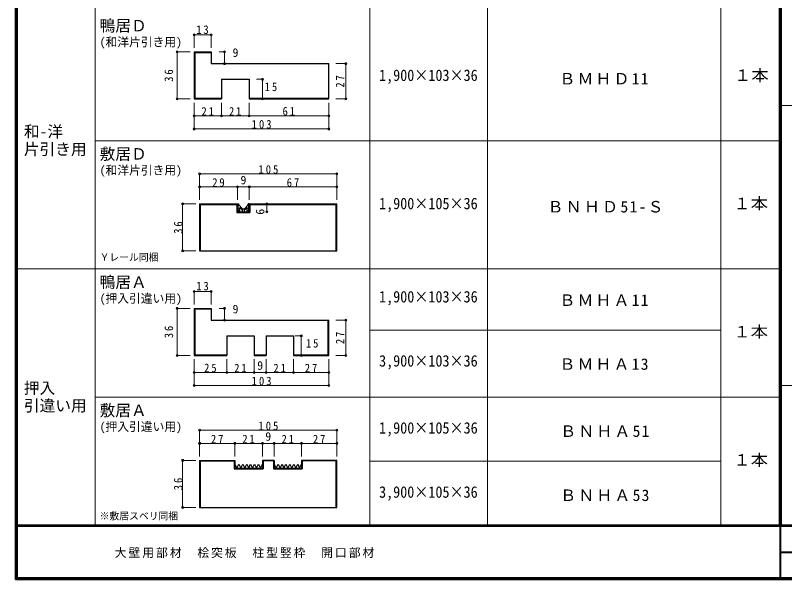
# Model space of a CAD drawing. Units: millimetres at full size, sheet at 1:3. Extents: x -600 to 570, y -431 to 418.
# Drawn here: x -600 to -12, y -420 to 11 of the extents above; entities that cross this region are included whole.
import ezdxf
from ezdxf.enums import TextEntityAlignment as Align

# ---------------------------------------------------------------- set-up
doc = ezdxf.new("R2010")
doc.units = ezdxf.units.MM
doc.header["$LTSCALE"] = 3
doc.header["$PDMODE"] = 32
doc.header["$PDSIZE"] = 1.5
for name, color, linetype, lineweight in [('0-0', 4, 'Continuous', 9), ('0-4', 3, 'Continuous', 25), ('0-B', 7, 'Continuous', 9), ('F-1', 6, 'Continuous', 40), ('F-A', 7, 'Continuous', 18)]:
    doc.layers.add(name, color=color, linetype=linetype, lineweight=lineweight)
doc.styles.add('ＭＳ ゴシック', font='')
doc.styles.get('ＭＳ ゴシック').set_extended_font_data('MS Gothic')

msp = doc.modelspace()

# ---------------------------------------------------------------- linework, layer by layer
at = {"layer": '0-0'}
for p, q in [((-440.035, -16.58), (-444.236, -16.58)), ((-410.964, -37.58), (-415.612, -37.58)), ((-459.059, -109.913), (-354.059, -109.913)), ((-459.059, -109.913), (-459.059, -119.913)), ((-354.059, -109.913), (-354.059, -119.913)), ((-472.059, -132.913), (-472.059, -168.913)), ((-472.059, -132.913), (-462.059, -132.913)), ((-407.56, -132.913), (-407.56, -138.913)), ((-472.059, -168.913), (-462.059, -168.913)), ((-440.035, -212.866), (-444.236, -212.866)), ((-381.294, -233.866), (-385.942, -233.866)), ((-459.059, -306.199), (-354.059, -306.199)), ((-459.059, -306.199), (-459.059, -316.199)), ((-354.059, -306.199), (-354.059, -316.199)), ((-472.059, -329.199), (-472.059, -365.199)), ((-472.059, -329.199), (-462.059, -329.199)), ((-472.059, -365.199), (-462.059, -365.199))]:
    msp.add_line(p, q, dxfattribs=at)
at = {"layer": '0-0', "color": 7}
for p in [(-459.059, -109.913), (-354.059, -109.913), (-472.059, -132.913), (-407.56, -132.913), (-407.56, -138.913), (-472.059, -168.913), (-459.059, -306.199), (-354.059, -306.199), (-472.059, -329.199), (-472.059, -365.199)]:
    msp.add_point(p, dxfattribs=at)
at = {"layer": '0-4'}
for p, q in [((-463.27, -16.58), (-463.27, -52.58)), ((-463.27, -17.08), (-450.27, -17.08)), ((-462.77, -16.58), (-462.77, -52.58)), ((-360.27, -52.58), (-360.27, -25.58)), ((-442.27, -37.58), (-442.27, -52.58)), ((-463.27, -52.08), (-442.27, -52.08)), ((-463.27, -52.58), (-442.27, -52.58)), ((-421.27, -52.08), (-360.27, -52.08)), ((-421.27, -52.58), (-360.27, -52.58)), ((-459.059, -132.913), (-430.059, -132.913)), ((-459.059, -133.413), (-430.059, -133.413)), ((-458.559, -132.913), (-458.559, -168.913)), ((-430.559, -132.913), (-430.559, -139.413)), ((-430.059, -132.913), (-430.059, -138.913)), ((-421.059, -132.913), (-421.059, -138.913)), ((-421.059, -132.913), (-354.059, -132.913)), ((-421.059, -133.413), (-354.059, -133.413)), ((-420.559, -132.913), (-420.559, -139.413)), ((-354.559, -168.913), (-354.559, -132.913)), ((-430.559, -139.413), (-420.559, -139.413)), ((-430.059, -138.913), (-421.059, -138.913)), ((-463.27, -212.866), (-463.27, -248.866)), ((-463.27, -213.366), (-450.27, -213.366)), ((-462.77, -212.866), (-462.77, -248.866)), ((-360.77, -248.866), (-360.77, -221.866)), ((-360.27, -248.866), (-360.27, -221.866)), ((-438.27, -233.866), (-438.27, -248.866)), ((-408.27, -233.866), (-387.27, -233.866)), ((-408.27, -233.866), (-408.27, -248.866)), ((-463.27, -248.366), (-438.27, -248.366)), ((-463.27, -248.866), (-438.27, -248.866)), ((-417.27, -248.366), (-408.27, -248.366)), ((-417.27, -248.866), (-408.27, -248.866)), ((-387.27, -248.366), (-360.27, -248.366)), ((-459.059, -329.199), (-432.059, -329.199)), ((-458.559, -329.199), (-458.559, -365.199)), ((-432.059, -329.199), (-432.059, -335.199)), ((-402.059, -329.199), (-411.059, -329.199)), ((-411.059, -329.199), (-411.059, -335.199)), ((-402.059, -329.199), (-402.059, -335.199)), ((-354.059, -329.199), (-381.059, -329.199)), ((-381.059, -329.199), (-381.059, -335.199)), ((-354.559, -365.199), (-354.559, -329.199)), ((-459.059, -329.699), (-432.059, -329.699)), ((-432.059, -335.199), (-411.059, -335.199)), ((-402.059, -329.699), (-411.059, -329.699)), ((-402.059, -335.199), (-381.059, -335.199)), ((-354.059, -329.699), (-381.059, -329.699))]:
    msp.add_line(p, q, dxfattribs=at)
for points in [[(-463.27, -16.58), (-450.27, -16.58), (-450.27, -25.58), (-360.27, -25.58)], [(-442.27, -37.58), (-421.27, -37.58), (-421.27, -52.58)], [(-459.059, -132.913), (-459.059, -168.913), (-354.059, -168.913), (-354.059, -132.913)], [(-463.27, -212.866), (-450.27, -212.866), (-450.27, -221.866), (-360.27, -221.866)], [(-438.27, -233.866), (-417.27, -233.866), (-417.27, -248.866)], [(-387.27, -233.866), (-387.27, -248.866), (-360.27, -248.866)], [(-459.059, -329.199), (-459.059, -365.199), (-354.059, -365.199), (-354.059, -329.199)]]:
    msp.add_lwpolyline(points, dxfattribs=at)
at = {"layer": '0-B', "color": 4}
for p, q in [((-463.27, -3.58), (-450.27, -3.58)), ((-463.27, -3.58), (-463.27, -13.58)), ((-450.27, -3.58), (-450.27, -13.58)), ((-476.27, -16.58), (-476.27, -52.58)), ((-476.27, -16.58), (-466.27, -16.58)), ((-440.035, -16.58), (-440.035, -25.58)), ((-347.27, -25.58), (-354.77, -25.58)), ((-347.27, -25.58), (-347.27, -52.58)), ((-410.964, -37.58), (-410.964, -52.58)), ((-476.27, -52.58), (-466.27, -52.58)), ((-347.27, -52.58), (-354.77, -52.58)), ((-463.27, -75.58), (-463.27, -55.58)), ((-442.27, -65.58), (-442.27, -55.58)), ((-421.27, -65.58), (-421.27, -55.58)), ((-360.27, -75.58), (-360.27, -55.58)), ((-463.27, -65.58), (-360.27, -65.58)), ((-463.27, -75.58), (-360.27, -75.58)), ((-459.059, -119.913), (-354.059, -119.913)), ((-459.059, -119.913), (-459.059, -129.913)), ((-430.059, -119.913), (-430.059, -129.913)), ((-421.059, -119.913), (-421.059, -129.913)), ((-354.059, -119.913), (-354.059, -129.913)), ((-463.27, -199.866), (-450.27, -199.866)), ((-463.27, -199.866), (-463.27, -209.866)), ((-450.27, -199.866), (-450.27, -209.866)), ((-476.27, -212.866), (-476.27, -248.866)), ((-476.27, -212.866), (-466.27, -212.866)), ((-440.035, -212.866), (-440.035, -221.866)), ((-347.27, -221.866), (-354.77, -221.866)), ((-347.27, -221.866), (-347.27, -248.866)), ((-381.294, -233.866), (-381.294, -248.866)), ((-476.27, -248.866), (-466.27, -248.866)), ((-463.27, -271.866), (-463.27, -251.866)), ((-438.27, -261.866), (-438.27, -251.866)), ((-417.27, -261.866), (-417.27, -251.866)), ((-408.27, -261.866), (-408.27, -251.866)), ((-387.27, -261.866), (-387.27, -251.866)), ((-360.27, -271.866), (-360.27, -251.866)), ((-347.27, -248.866), (-354.77, -248.866)), ((-463.27, -261.866), (-360.27, -261.866)), ((-463.27, -271.866), (-360.27, -271.866)), ((-459.059, -316.199), (-459.059, -326.199)), ((-459.059, -316.199), (-354.059, -316.199)), ((-432.059, -316.199), (-432.059, -326.199)), ((-411.059, -316.199), (-411.059, -326.199)), ((-402.059, -316.199), (-402.059, -326.199)), ((-381.059, -316.199), (-381.059, -326.199)), ((-354.059, -316.199), (-354.059, -326.199))]:
    msp.add_line(p, q, dxfattribs=at)
at = {"layer": '0-B', "color": 3, "lineweight": 25}
for p, q in [((-429.277, -134.7), (-429.959, -133.971)), ((-429.959, -135.43), (-429.277, -134.7)), ((-429.159, -133.593), (-429.159, -132.921)), ((-426.359, -136.589), (-429.159, -133.593)), ((-421.959, -133.593), (-421.959, -132.921)), ((-421.841, -134.7), (-421.159, -133.971)), ((-421.159, -135.43), (-421.841, -134.7)), ((-429.266, -136.714), (-429.959, -135.43)), ((-429.959, -136.714), (-429.266, -136.714)), ((-429.191, -138.138), (-429.959, -136.714)), ((-426.359, -137.8), (-428.359, -135.659)), ((-428.359, -138.913), (-428.359, -135.659)), ((-426.359, -138.913), (-426.359, -137.8)), ((-424.759, -137.8), (-422.759, -135.659)), ((-424.759, -138.913), (-424.759, -137.8)), ((-422.759, -138.913), (-422.759, -135.659)), ((-421.927, -138.138), (-421.159, -136.714)), ((-421.852, -136.714), (-421.159, -135.43)), ((-421.159, -136.714), (-421.852, -136.714)), ((-432.559, -329.199), (-432.559, -335.699)), ((-410.559, -329.199), (-410.559, -335.699)), ((-402.559, -329.199), (-402.559, -335.699)), ((-380.559, -329.199), (-380.559, -335.699)), ((-432.059, -332.199), (-430.559, -335.199)), ((-427.559, -335.199), (-426.059, -332.199)), ((-426.059, -332.199), (-424.559, -335.199)), ((-424.559, -335.199), (-423.059, -332.199)), ((-423.059, -332.199), (-421.559, -335.199)), ((-421.559, -335.199), (-420.059, -332.199)), ((-420.059, -332.199), (-418.559, -335.199)), ((-418.559, -335.199), (-417.059, -332.199)), ((-417.059, -332.199), (-415.559, -335.199)), ((-415.559, -335.199), (-414.059, -332.199)), ((-414.059, -332.199), (-412.559, -335.199)), ((-412.559, -335.199), (-411.059, -332.199)), ((-402.059, -332.199), (-400.559, -335.199)), ((-397.559, -335.199), (-396.059, -332.199)), ((-396.059, -332.199), (-394.559, -335.199)), ((-394.559, -335.199), (-393.059, -332.199)), ((-393.059, -332.199), (-391.559, -335.199)), ((-391.559, -335.199), (-390.059, -332.199)), ((-390.059, -332.199), (-388.559, -335.199)), ((-388.559, -335.199), (-387.059, -332.199)), ((-387.059, -332.199), (-385.559, -335.199)), ((-385.559, -335.199), (-384.059, -332.199)), ((-384.059, -332.199), (-382.559, -335.199)), ((-382.559, -335.199), (-381.059, -332.199)), ((-432.559, -335.699), (-410.559, -335.699)), ((-402.559, -335.699), (-380.559, -335.699))]:
    msp.add_line(p, q, dxfattribs=at)
for points in [[(-429.959, -133.971), (-429.959, -132.921), (-429.159, -132.921)], [(-426.359, -136.589), (-424.759, -136.589), (-421.959, -133.593)], [(-421.159, -133.971), (-421.159, -132.921), (-421.959, -132.921)], [(-429.159, -138.913), (-429.884, -138.138), (-429.191, -138.138)], [(-421.959, -138.913), (-421.234, -138.138), (-421.927, -138.138)], [(-430.559, -335.199), (-429.059, -332.199), (-427.559, -335.199)], [(-400.559, -335.199), (-399.059, -332.199), (-397.559, -335.199)]]:
    msp.add_lwpolyline(points, dxfattribs=at)
at = {"layer": '0-B'}
for p in [(-463.27, -3.58), (-450.27, -3.58), (-476.27, -16.58), (-440.035, -16.58), (-440.035, -25.58), (-347.27, -25.58), (-410.964, -37.58), (-476.27, -52.58), (-410.964, -52.58), (-347.27, -52.58), (-463.27, -65.58), (-442.27, -65.58), (-421.27, -65.58), (-360.27, -65.58), (-463.27, -75.58), (-360.27, -75.58), (-459.059, -119.913), (-430.059, -119.913), (-421.059, -119.913), (-354.059, -119.913), (-463.27, -199.866), (-450.27, -199.866), (-476.27, -212.866), (-440.035, -212.866), (-440.035, -221.866), (-347.27, -221.866), (-381.294, -233.866), (-476.27, -248.866), (-381.294, -248.866), (-347.27, -248.866), (-463.27, -261.866), (-438.27, -261.866), (-417.27, -261.866), (-408.27, -261.866), (-387.27, -261.866), (-360.27, -261.866), (-463.27, -271.866), (-360.27, -271.866), (-459.059, -316.199), (-432.059, -316.199), (-411.059, -316.199), (-402.059, -316.199), (-381.059, -316.199), (-354.059, -316.199)]:
    msp.add_point(p, dxfattribs=at)
at = {"layer": 'F-1'}
for p, q in [((-600, 417.5), (-600, -420.5)), ((-599.5, 417.5), (-599.5, -420.5)), ((-599, 417.5), (-599, -420.5)), ((-15.5, 417.505), (-15.5, -379.5)), ((-15, 417.5), (-15, -379.5)), ((-14.5, 417.505), (-14.5, -379.5)), ((570, -379), (-600, -379)), ((570, -379.5), (-600, -379.5)), ((-15, -379.5), (-15, -419.5)), ((-15, -399.5), (569, -399.501)), ((570, -419.5), (-600, -419.5)), ((570, -420), (-600, -420)), ((570, -420.5), (-600, -420.5))]:
    msp.add_line(p, q, dxfattribs=at)
at = {"layer": 'F-1', "color": 7, "lineweight": 18}
for p, q in [((-539, 417.5), (-539, -379)), ((-329, 417.5), (-329, -379)), ((-239, 417.5), (-239, -379)), ((-60.5, 417.505), (-60.5, -379))]:
    msp.add_line(p, q, dxfattribs=at)
at = {"layer": 'F-A'}
for p, q in [((569, -57.571), (-14.5, -57.571)), ((-14.5, -84.571), (-539, -84.571)), ((-14.5, -182.714), (-600, -182.714)), ((569, -271.857), (-14.5, -271.857)), ((-539, -280.857), (-14.5, -280.857))]:
    msp.add_line(p, q, dxfattribs=at)
at = {"layer": 'F-A', "color": 4, "lineweight": 9}
for p, q in [((-60.5, -229.536), (-329, -229.536)), ((-60.5, -329.929), (-329, -329.929))]:
    msp.add_line(p, q, dxfattribs=at)

# ---------------------------------------------------------------- texts
at = {"layer": '0-0', "color": 7, "style": 'ＭＳ ゴシック'}
msp.add_text('6', height=6.598, rotation=90, dxfattribs=at).set_placement((-407.56, -141.163), align=Align.BOTTOM_LEFT)
at = {"layer": '0-0', "color": 7, "char_height": 6.598, "attachment_point": 7, "style": 'ＭＳ ゴシック'}
for insert in [(-414.059, -109.913), (-414.059, -306.199)]:
    msp.add_mtext('\\T1.38;\\W0.9;105', dxfattribs=dict(at, insert=insert))
at = {"layer": '0-0', "color": 7, "char_height": 6.598, "attachment_point": 7, "rotation": 90, "style": 'ＭＳ ゴシック'}
for insert in [(-472.059, -155.788), (-472.059, -352.074)]:
    msp.add_mtext('\\T1.36;\\W0.9;36', dxfattribs=dict(at, insert=insert))
at = {"layer": '0-B', "style": 'ＭＳ ゴシック'}
for p in [(-433.873, -22.385), (-427.809, -119.913), (-433.873, -218.671), (-415.02, -261.866), (-408.809, -316.199)]:
    msp.add_text('9', height=6.598, dxfattribs=at).set_placement(p, align=Align.BOTTOM_LEFT)
at = {"layer": '0-B', "char_height": 6.598, "attachment_point": 7, "style": 'ＭＳ ゴシック'}
for s, insert in [('\\T1.36;\\W0.9;13', (-461.645, -2.925)), ('\\T1.36;\\W0.9;15', (-409.289, -46.706)), ('\\T1.36;\\W0.9;61', (-395.645, -65.394)), ('\\T1.36;\\W0.9;21', (-457.645, -65.394)), ('\\T1.36;\\W0.9;21', (-436.645, -65.394)), ('\\T1.38;\\W0.9;103', (-419.27, -75.394)), ('\\T1.36;\\W0.9;29', (-449.434, -119.913)), ('\\T1.36;\\W0.9;67', (-392.434, -119.913)), ('\\T1.36;\\W0.9;13', (-461.645, -199.211)), ('\\T1.36;\\W0.9;15', (-377.767, -242.991)), ('\\T1.36;\\W0.9;25', (-455.645, -261.866)), ('\\T1.36;\\W0.9;21', (-432.645, -261.866)), ('\\T1.36;\\W0.9;21', (-402.645, -261.866)), ('\\T1.36;\\W0.9;27', (-378.645, -261.866)), ('\\T1.38;\\W0.9;103', (-419.27, -271.866)), ('\\T1.36;\\W0.9;27', (-450.434, -316.199)), ('\\T1.36;\\W0.9;21', (-426.434, -316.199)), ('\\T1.36;\\W0.9;21', (-396.434, -316.199)), ('\\T1.36;\\W0.9;27', (-372.434, -316.199))]:
    msp.add_mtext(s, dxfattribs=dict(at, insert=insert))
at = {"layer": '0-B', "char_height": 6.598, "attachment_point": 7, "rotation": 90, "style": 'ＭＳ ゴシック'}
for s, insert in [('\\T1.36;\\W0.9;36', (-479.27, -39.455)), ('\\T1.36;\\W0.9;27', (-348.365, -43.955)), ('\\T1.36;\\W0.9;36', (-479.27, -235.741)), ('\\T1.36;\\W0.9;27', (-348.365, -240.241))]:
    msp.add_mtext(s, dxfattribs=dict(at, insert=insert))
at = {"layer": 'F-A', "style": 'ＭＳ ゴシック'}
for s, height, p in [('鴨居Ｄ', 8.798, (-535.542, -3.561)), ('(和洋片引き用)', 6.598, (-535.542, -14.326)), ('和-洋', 8.798, (-593.5, -84.571)), ('片引き用', 8.798, (-593.5, -98.071)), ('敷居Ｄ', 8.798, (-535.542, -101.704)), ('(和洋片引き用)', 6.598, (-535.542, -112.469)), ('Ｙレール同梱', 5.499, (-535.542, -178.139)), ('鴨居Ａ', 8.798, (-535.542, -199.847)), ('(押入引違い用)', 6.598, (-535.542, -210.612)), ('押入', 8.798, (-593.5, -280.857)), ('引違い用', 8.798, (-593.5, -294.357)), ('敷居Ａ', 8.798, (-535.542, -297.99)), ('(押入引違い用)', 6.598, (-535.542, -308.755)), ('※敷居スベリ同梱', 5.499, (-535.542, -376.191))]:
    msp.add_text(s, height=height, dxfattribs=at).set_placement(p, align=Align.BOTTOM_LEFT)
for s, width, p in [('１本', 1.1, (-50.25, -41.5)), ('1,900×103×36', 0.9, (-321.8, -41.5)), ('1,900×105×36', 0.9, (-321.8, -139.643)), ('１本', 1.1, (-50.75, -139.643)), ('1,900×103×36', 0.9, (-321.8, -211)), ('１本', 1.1, (-50.75, -237.786)), ('3,900×103×36', 0.9, (-321.8, -260.071)), ('1,900×105×36', 0.9, (-321.8, -311.393)), ('１本', 1.1, (-50.75, -335.929)), ('3,900×105×36', 0.9, (-321.8, -360.464))]:
    msp.add_text(s, height=8.798, dxfattribs=dict(at, width=width)).set_placement(p, align=Align.BOTTOM_LEFT)
at = {"layer": 'F-A', "attachment_point": 7, "style": 'ＭＳ ゴシック'}
for s, insert, char_height in [('\\T1.15;ＢＭＨＤ11', (-183.782, -41.5), 8.798), ('\\T1.16;ＢＮＨＤ51-Ｓ', (-192.875, -139.643), 8.798), ('\\T1.15;ＢＭＨＡ11', (-183.782, -211), 8.798), ('\\T1.15;ＢＭＨＡ13', (-183.782, -260.071), 8.798), ('\\T1.15;ＢＮＨＡ51', (-183.125, -311.393), 8.798), ('\\T1.15;ＢＮＨＡ53', (-183.125, -360.464), 8.798), ('\\T1.17;大壁用部材\u3000桧突板\u3000柱型竪枠\u3000開口部材', (-524, -404), 6.598)]:
    msp.add_mtext(s, dxfattribs=dict(at, insert=insert, char_height=char_height))

doc.saveas('drawing.dxf')
